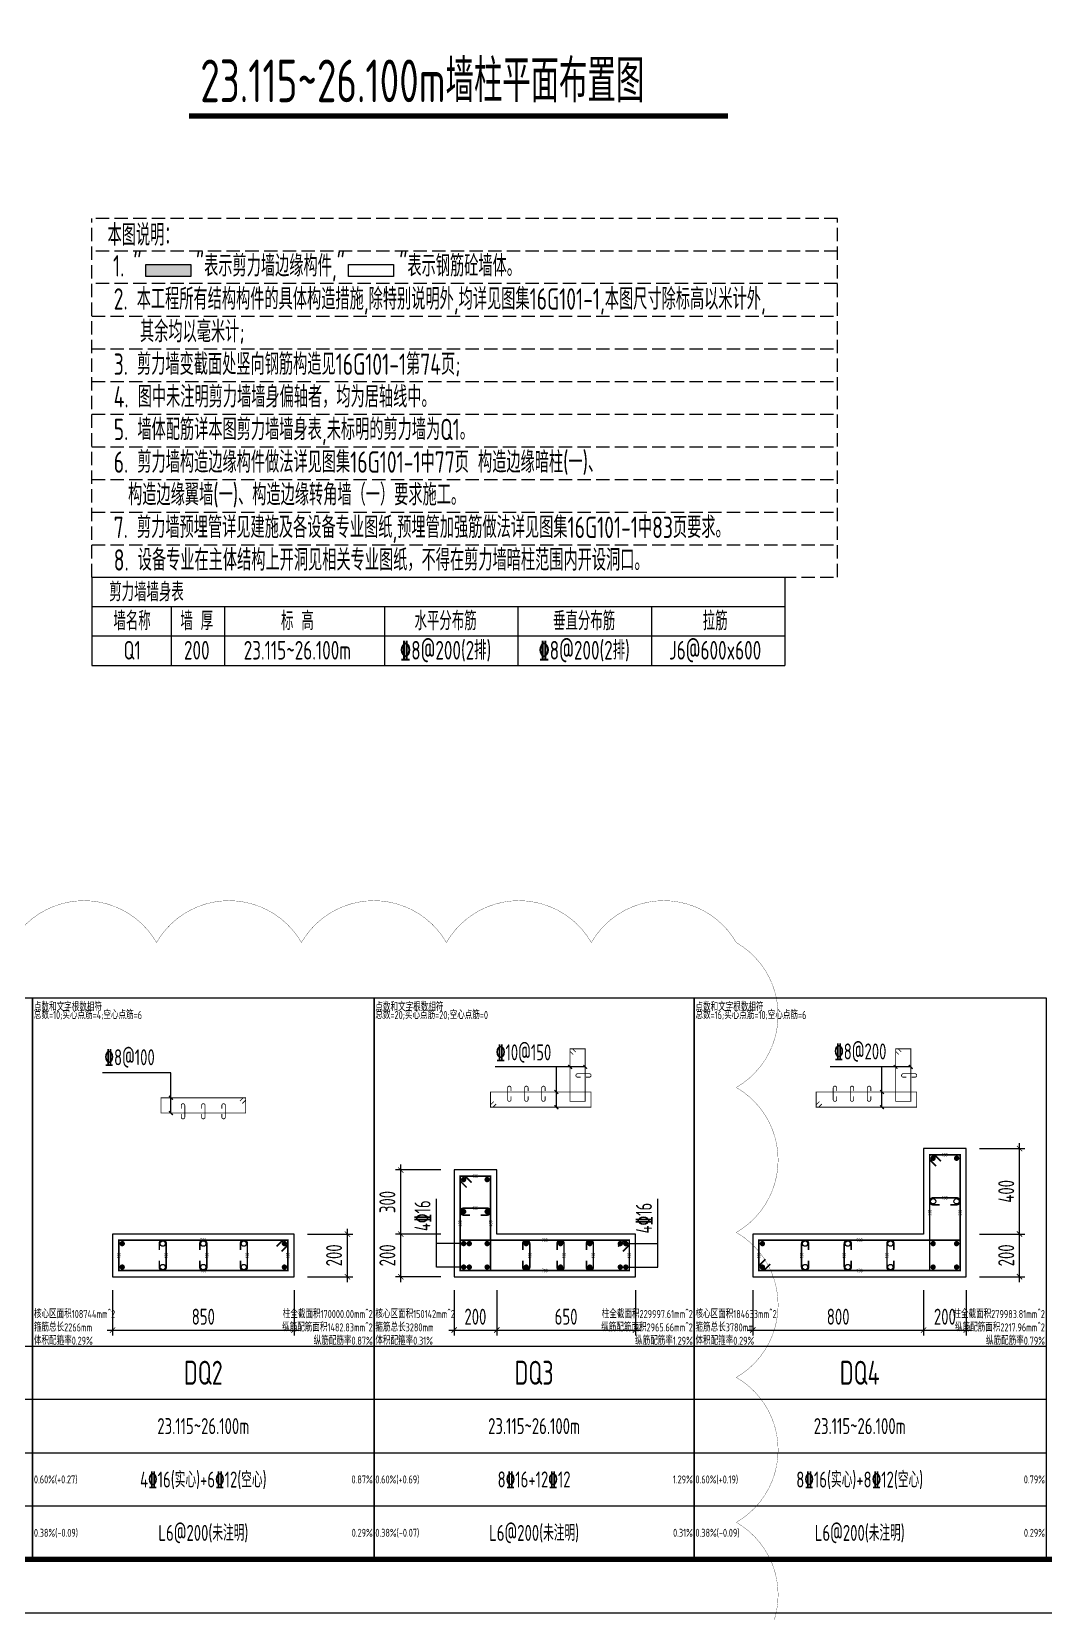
# Model space of a CAD drawing. Extents: x -1058961 to 23600, y -449123 to 2751847.
# Drawn here: x -428220 to -409218, y -288495 to -258849 of the extents above; entities that cross this region are included whole.
import ezdxf
from ezdxf.enums import TextEntityAlignment as Align

# ---------------------------------------------------------------- set-up
doc = ezdxf.new("R2010")
doc.units = 0
doc.header["$LTSCALE"] = 1000
doc.linetypes.add('DASH', pattern=[0.35, 0.25, -0.1])
doc.layers.get('0').update_dxf_attribs({"linetype": 'CONTINUOUS'})
doc.layers.get('DEFPOINTS').update_dxf_attribs({"linetype": 'CONTINUOUS'})
for name, color, linetype in [('-TK', 7, 'CONTINUOUS'), ('COLU_DE_DIM', 3, 'CONTINUOUS'), ('COLU_DE_TH', 7, 'CONTINUOUS'), ('HATCH', 8, 'CONTINUOUS'), ('LABEL', 1, 'CONTINUOUS'), ('LINK', 6, 'CONTINUOUS'), ('LINK-INDEX', 6, 'CONTINUOUS'), ('PUB_TEXT', 2, 'CONTINUOUS'), ('REIN', 6, 'CONTINUOUS'), ('S-文字', 7, 'CONTINUOUS'), ('S-表格线', 54, 'CONTINUOUS'), ('TAB', 7, 'CONTINUOUS'), ('TAB_TEXT', 7, 'CONTINUOUS'), ('TEXT25', 2, 'CONTINUOUS')]:
    doc.layers.add(name, color=color, linetype=linetype)
for name, color, linetype, plot in [('审图修改', 2, 'CONTINUOUS', False), ('箍筋长度', 3, 'CONTINUOUS', False), ('配箍校核', 34, 'CONTINUOUS', False)]:
    doc.layers.add(name, color=color, linetype=linetype, plot=plot)
doc.styles.add('BW_Rein', font='Tssdeng.shx', dxfattribs={"width": 0.7, "bigfont": 'hztxt.shx'})
doc.styles.add('TSSD_DIMENSION', font='Tssdeng.shx', dxfattribs={"width": 0.7, "bigfont": 'tssdchn.shx'})
doc.styles.add('TSSD_REIN', font='tssdeng.shx', dxfattribs={"width": 0.7, "height": 300, "bigfont": 'tssdchn.shx'})
doc.dimstyles.new('TSSD_25_100', dxfattribs={"dimtxt": 300, "dimasz": 100, "dimexe": 100, "dimexo": 250, "dimgap": 100, "dimtad": 1, "dimdec": 0, "dimlfac": 0.25, "dimzin": 0, "dimdsep": 46, "dimtxsty": 'TSSD_DIMENSION', "dimblk": 'ARCHTICK', "dimcen": 0, "dimdle": 100, "dimclrt": 7, "dimadec": 0, "dimazin": 0, "dimtfac": 1, "dimtdec": 0, "dimtix": 1, "dimtmove": 2, "dimatfit": 3, "dimldrblk": 'ARCHTICK', "dimfxl": 0, "dimtolj": 1, "dimtzin": 0, "dimarcsym": 0})

# ---------------------------------------------------------------- blocks, each defined once
blk = doc.blocks.new('*U401')
at = {"layer": 'HATCH'}
for points in [[(5140097, 756132), (5140097, 756363), (5140942, 756132)], [(5140097, 756363), (5140942, 756132), (5140942, 756363)]]:
    blk.add_solid(points, dxfattribs=at)
blk = doc.blocks.new('_ArchTick')
at = {"color": 0, "linetype": 'ByBlock', "const_width": 0.15}
blk.add_lwpolyline([(-0.5, -0.5), (0.5, 0.5)], dxfattribs=at)
blk = doc.blocks.new('*D1032')
at = {"layer": 'COLU_DE_DIM', "color": 0, "lineweight": -2}
for p, q in [((-426702, -282435), (-426702, -283285)), ((-423302, -282435), (-423302, -283285)), ((-426802, -283185), (-423202, -283185))]:
    blk.add_line(p, q, dxfattribs=at)
at = {"layer": 'DEFPOINTS', "color": 0}
for p in [(-426702, -282185), (-423302, -282185), (-423302, -283185)]:
    blk.add_point(p, dxfattribs=at)
at = {"layer": 'COLU_DE_DIM', "color": 0, "lineweight": -2, "xscale": 100, "yscale": 100, "zscale": 100, "rotation": 180}
blk.add_blockref('_ArchTick', (-426702, -283185), dxfattribs=at)
at = {"layer": 'COLU_DE_DIM', "color": 0, "lineweight": -2, "xscale": 100, "yscale": 100, "zscale": 100}
blk.add_blockref('_ArchTick', (-423302, -283185), dxfattribs=at)
at = {"layer": 'COLU_DE_DIM', "color": 7, "insert": (-425002, -282935), "char_height": 300, "attachment_point": 5, "style": 'TSSD_DIMENSION'}
blk.add_mtext('\\A1;850', dxfattribs=at)
blk = doc.blocks.new('*D1033')
at = {"layer": 'COLU_DE_DIM', "color": 0, "lineweight": -2}
for p, q in [((-422302, -282285), (-422302, -281285)), ((-423052, -281385), (-422202, -281385)), ((-423052, -282185), (-422202, -282185))]:
    blk.add_line(p, q, dxfattribs=at)
at = {"layer": 'DEFPOINTS', "color": 0}
for p in [(-423302, -281385), (-422302, -281385), (-423302, -282185)]:
    blk.add_point(p, dxfattribs=at)
at = {"layer": 'COLU_DE_DIM', "color": 0, "lineweight": -2, "xscale": 100, "yscale": 100, "zscale": 100}
for p, rotation in [((-422302, -281385), 90), ((-422302, -282185), 270)]:
    blk.add_blockref('_ArchTick', p, dxfattribs=dict(at, rotation=rotation))
at = {"layer": 'COLU_DE_DIM', "color": 7, "insert": (-422552, -281785), "char_height": 300, "attachment_point": 5, "rotation": 90, "style": 'TSSD_DIMENSION'}
blk.add_mtext('\\A1;200', dxfattribs=at)
blk = doc.blocks.new('*D1034')
at = {"layer": 'COLU_DE_DIM', "color": 0, "lineweight": -2}
for p, q in [((-420302, -282435), (-420302, -283285)), ((-419502, -282435), (-419502, -283285)), ((-420402, -283185), (-419402, -283185))]:
    blk.add_line(p, q, dxfattribs=at)
at = {"layer": 'DEFPOINTS', "color": 0}
for p in [(-420302, -282185), (-419502, -282185), (-419502, -283185)]:
    blk.add_point(p, dxfattribs=at)
at = {"layer": 'COLU_DE_DIM', "color": 0, "lineweight": -2, "xscale": 100, "yscale": 100, "zscale": 100, "rotation": 180}
blk.add_blockref('_ArchTick', (-420302, -283185), dxfattribs=at)
at = {"layer": 'COLU_DE_DIM', "color": 0, "lineweight": -2, "xscale": 100, "yscale": 100, "zscale": 100}
blk.add_blockref('_ArchTick', (-419502, -283185), dxfattribs=at)
at = {"layer": 'COLU_DE_DIM', "color": 7, "insert": (-419902, -282935), "char_height": 300, "attachment_point": 5, "style": 'TSSD_DIMENSION'}
blk.add_mtext('\\A1;200', dxfattribs=at)
blk = doc.blocks.new('*D1035')
at = {"layer": 'COLU_DE_DIM', "color": 0, "lineweight": -2}
for p, q in [((-419502, -282435), (-419502, -283285)), ((-416902, -282435), (-416902, -283285)), ((-419602, -283185), (-416802, -283185))]:
    blk.add_line(p, q, dxfattribs=at)
at = {"layer": 'DEFPOINTS', "color": 0}
for p in [(-419502, -282185), (-416902, -282185), (-416902, -283185)]:
    blk.add_point(p, dxfattribs=at)
at = {"layer": 'COLU_DE_DIM', "color": 0, "lineweight": -2, "xscale": 100, "yscale": 100, "zscale": 100, "rotation": 180}
blk.add_blockref('_ArchTick', (-419502, -283185), dxfattribs=at)
at = {"layer": 'COLU_DE_DIM', "color": 0, "lineweight": -2, "xscale": 100, "yscale": 100, "zscale": 100}
blk.add_blockref('_ArchTick', (-416902, -283185), dxfattribs=at)
at = {"layer": 'COLU_DE_DIM', "color": 7, "insert": (-418202, -282935), "char_height": 300, "attachment_point": 5, "style": 'TSSD_DIMENSION'}
blk.add_mtext('\\A1;650', dxfattribs=at)
blk = doc.blocks.new('*D1036')
at = {"layer": 'COLU_DE_DIM', "color": 0, "lineweight": -2}
for p, q in [((-421302, -282285), (-421302, -281285)), ((-420552, -281385), (-421402, -281385)), ((-420552, -282185), (-421402, -282185))]:
    blk.add_line(p, q, dxfattribs=at)
at = {"layer": 'DEFPOINTS', "color": 0}
for p in [(-421302, -281385), (-420302, -281385), (-420302, -282185)]:
    blk.add_point(p, dxfattribs=at)
at = {"layer": 'COLU_DE_DIM', "color": 0, "lineweight": -2, "xscale": 100, "yscale": 100, "zscale": 100}
for p, rotation in [((-421302, -281385), 90), ((-421302, -282185), 270)]:
    blk.add_blockref('_ArchTick', p, dxfattribs=dict(at, rotation=rotation))
at = {"layer": 'COLU_DE_DIM', "color": 7, "insert": (-421552, -281785), "char_height": 300, "attachment_point": 5, "rotation": 90, "style": 'TSSD_DIMENSION'}
blk.add_mtext('\\A1;200', dxfattribs=at)
blk = doc.blocks.new('*D1037')
at = {"layer": 'COLU_DE_DIM', "color": 0, "lineweight": -2}
for p, q in [((-421302, -281485), (-421302, -280085)), ((-420552, -280185), (-421402, -280185)), ((-420552, -281385), (-421402, -281385))]:
    blk.add_line(p, q, dxfattribs=at)
at = {"layer": 'DEFPOINTS', "color": 0}
for p in [(-421302, -280185), (-420302, -280185), (-420302, -281385)]:
    blk.add_point(p, dxfattribs=at)
at = {"layer": 'COLU_DE_DIM', "color": 0, "lineweight": -2, "xscale": 100, "yscale": 100, "zscale": 100}
for p, rotation in [((-421302, -280185), 90), ((-421302, -281385), 270)]:
    blk.add_blockref('_ArchTick', p, dxfattribs=dict(at, rotation=rotation))
at = {"layer": 'COLU_DE_DIM', "color": 7, "insert": (-421552, -280785), "char_height": 300, "attachment_point": 5, "rotation": 90, "style": 'TSSD_DIMENSION'}
blk.add_mtext('\\A1;300', dxfattribs=at)
blk = doc.blocks.new('A1')
blk.add_lwpolyline([(0, 59400), (0, 0), (84100, 0), (84100, 59400)], close=True)
at = {"const_width": 100}
blk.add_lwpolyline([(2500, 58400), (2500, 1000), (83100, 1000), (83100, 58400)], close=True, dxfattribs=at)
blk = doc.blocks.new('*D3376')
at = {"layer": 'COLU_DE_DIM', "color": 0, "lineweight": -2}
for p, q in [((-414702, -282435), (-414702, -283285)), ((-411502, -282435), (-411502, -283285)), ((-414802, -283185), (-411402, -283185))]:
    blk.add_line(p, q, dxfattribs=at)
at = {"layer": 'DEFPOINTS', "color": 0}
for p in [(-414702, -282185), (-411502, -282185), (-411502, -283185)]:
    blk.add_point(p, dxfattribs=at)
at = {"layer": 'COLU_DE_DIM', "color": 0, "lineweight": -2, "xscale": 100, "yscale": 100, "zscale": 100, "rotation": 180}
blk.add_blockref('_ArchTick', (-414702, -283185), dxfattribs=at)
at = {"layer": 'COLU_DE_DIM', "color": 0, "lineweight": -2, "xscale": 100, "yscale": 100, "zscale": 100}
blk.add_blockref('_ArchTick', (-411502, -283185), dxfattribs=at)
at = {"layer": 'COLU_DE_DIM', "color": 7, "insert": (-413102, -282935), "char_height": 300, "attachment_point": 5, "style": 'TSSD_DIMENSION'}
blk.add_mtext('\\A1;800', dxfattribs=at)
blk = doc.blocks.new('*D3377')
at = {"layer": 'COLU_DE_DIM', "color": 0, "lineweight": -2}
for p, q in [((-411502, -282435), (-411502, -283285)), ((-410702, -282435), (-410702, -283285)), ((-411602, -283185), (-410602, -283185))]:
    blk.add_line(p, q, dxfattribs=at)
at = {"layer": 'DEFPOINTS', "color": 0}
for p in [(-411502, -282185), (-410702, -282185), (-410702, -283185)]:
    blk.add_point(p, dxfattribs=at)
at = {"layer": 'COLU_DE_DIM', "color": 0, "lineweight": -2, "xscale": 100, "yscale": 100, "zscale": 100, "rotation": 180}
blk.add_blockref('_ArchTick', (-411502, -283185), dxfattribs=at)
at = {"layer": 'COLU_DE_DIM', "color": 0, "lineweight": -2, "xscale": 100, "yscale": 100, "zscale": 100}
blk.add_blockref('_ArchTick', (-410702, -283185), dxfattribs=at)
at = {"layer": 'COLU_DE_DIM', "color": 7, "insert": (-411102, -282935), "char_height": 300, "attachment_point": 5, "style": 'TSSD_DIMENSION'}
blk.add_mtext('\\A1;200', dxfattribs=at)
blk = doc.blocks.new('*D3378')
at = {"layer": 'COLU_DE_DIM', "color": 0, "lineweight": -2}
for p, q in [((-409702, -282285), (-409702, -281285)), ((-410452, -281385), (-409602, -281385)), ((-410452, -282185), (-409602, -282185))]:
    blk.add_line(p, q, dxfattribs=at)
at = {"layer": 'DEFPOINTS', "color": 0}
for p in [(-410702, -281385), (-409702, -281385), (-410702, -282185)]:
    blk.add_point(p, dxfattribs=at)
at = {"layer": 'COLU_DE_DIM', "color": 0, "lineweight": -2, "xscale": 100, "yscale": 100, "zscale": 100}
for p, rotation in [((-409702, -281385), 90), ((-409702, -282185), 270)]:
    blk.add_blockref('_ArchTick', p, dxfattribs=dict(at, rotation=rotation))
at = {"layer": 'COLU_DE_DIM', "color": 7, "insert": (-409952, -281785), "char_height": 300, "attachment_point": 5, "rotation": 90, "style": 'TSSD_DIMENSION'}
blk.add_mtext('\\A1;200', dxfattribs=at)
blk = doc.blocks.new('*D3379')
at = {"layer": 'COLU_DE_DIM', "color": 0, "lineweight": -2}
for p, q in [((-410452, -279785), (-409602, -279785)), ((-409702, -281485), (-409702, -279685)), ((-410452, -281385), (-409602, -281385))]:
    blk.add_line(p, q, dxfattribs=at)
at = {"layer": 'DEFPOINTS', "color": 0}
for p in [(-410702, -279785), (-409702, -279785), (-410702, -281385)]:
    blk.add_point(p, dxfattribs=at)
at = {"layer": 'COLU_DE_DIM', "color": 0, "lineweight": -2, "xscale": 100, "yscale": 100, "zscale": 100}
for p, rotation in [((-409702, -279785), 90), ((-409702, -281385), 270)]:
    blk.add_blockref('_ArchTick', p, dxfattribs=dict(at, rotation=rotation))
at = {"layer": 'COLU_DE_DIM', "color": 7, "insert": (-409952, -280585), "char_height": 300, "attachment_point": 5, "rotation": 90, "style": 'TSSD_DIMENSION'}
blk.add_mtext('\\A1;400', dxfattribs=at)

msp = doc.modelspace()

# ---------------------------------------------------------------- linework, layer by layer
at = {"layer": 'COLU_DE_TH'}
for points in [[(-410702.14, -282185.11), (-410702.14, -279785.43), (-411502.14, -279785.43), (-411502.14, -281385.11), (-414702.14, -281385.11), (-414702.14, -282185.11), (-410702.14, -282185.11)], [(-419502.05, -280185.11), (-420302.05, -280185.11), (-420302.05, -282185.11), (-416902.1, -282185.11), (-416902.1, -281385.11), (-419502.05, -281385.11), (-419502.05, -280185.11)], [(-426702.05, -282185.11), (-423302.05, -282185.11), (-423302.05, -281385.11), (-426702.05, -281385.11), (-426702.05, -282185.11)]]:
    msp.add_lwpolyline(points, close=True, dxfattribs=at)
at = {"layer": 'LABEL'}
for p, q in [((-425609.18, -278362.17), (-426891.47, -278362.17)), ((-417843.79, -278253.39), (-419529.47, -278253.39)), ((-411739.96, -278253.39), (-413252.46, -278253.39)), ((-420632.17, -282005.11), (-420632.17, -280725.11)), ((-416482.1, -282005.11), (-416482.1, -280725.11)), ((-420016.73, -281565.11), (-420632.17, -281565.11)), ((-417186.15, -281565.11), (-416482.1, -281565.11)), ((-420016.73, -282005.11), (-420632.17, -282005.11)), ((-417186.15, -282005.11), (-416482.1, -282005.11))]:
    msp.add_line(p, q, dxfattribs=at)
for points in [[(-425609.18, -279117.61), (-425609.18, -278362.17)], [(-418384.79, -279008.83), (-418384.79, -278253.39)], [(-412280.96, -279008.83), (-412280.96, -278253.39)]]:
    msp.add_lwpolyline(points, dxfattribs=at)
at = {"layer": 'LABEL', "const_width": 25}
for points in [[(-418093.42, -278288.74), (-418164.17, -278218.03)], [(-417808.42, -278288.74), (-417879.17, -278218.03)], [(-411989.59, -278288.74), (-412060.34, -278218.03)], [(-411704.59, -278288.74), (-411775.34, -278218.03)], [(-425573.81, -278867.96), (-425644.56, -278797.25)], [(-418349.42, -278759.18), (-418420.17, -278688.47)], [(-418349.42, -279044.18), (-418420.17, -278973.47)], [(-412245.59, -278759.18), (-412316.34, -278688.47)], [(-412245.59, -279044.18), (-412316.34, -278973.47)], [(-425573.81, -279152.96), (-425644.56, -279082.25)]]:
    msp.add_lwpolyline(points, dxfattribs=at)
at = {"layer": 'LINK', "const_width": 30}
for points in [[(-411267.14, -280112.35), (-411387.14, -279992.35), (-411387.14, -279900.43), (-410817.14, -279900.43), (-410817.14, -282070.11), (-411387.14, -282070.11), (-411387.14, -279900.43), (-411295.22, -279900.43), (-411175.22, -280020.43)], [(-420067.05, -280512.03), (-420187.05, -280392.03), (-420187.05, -280300.11), (-419617.05, -280300.11), (-419617.05, -282070.11), (-420187.05, -282070.11), (-420187.05, -280300.11), (-420095.12, -280300.11), (-419975.12, -280420.11)], [(-423628.97, -281620.11), (-423508.97, -281500.11), (-423417.05, -281500.11), (-423417.05, -282070.11), (-426587.05, -282070.11), (-426587.05, -281500.11), (-423417.05, -281500.11), (-423417.05, -281592.03), (-423537.05, -281712.03)], [(-417229.02, -281620.11), (-417109.02, -281500.11), (-417017.1, -281500.11), (-417017.1, -282070.11), (-420187.05, -282070.11), (-420187.05, -281500.11), (-417017.1, -281500.11), (-417017.1, -281592.03), (-417137.1, -281712.03)], [(-414375.22, -281950.11), (-414495.22, -282070.11), (-414587.14, -282070.11), (-414587.14, -281500.11), (-410817.14, -281500.11), (-410817.14, -282070.11), (-414587.14, -282070.11), (-414587.14, -281978.18), (-414467.14, -281858.18)]]:
    msp.add_lwpolyline(points, dxfattribs=at)
for points in [[(-411002.14, -280837.05), (-410882.14, -280837.05, 1), (-410882.14, -280707.05), (-411322.14, -280707.05, 1), (-411322.14, -280837.05), (-411202.14, -280837.05)], [(-419802.05, -281030.11), (-419682.05, -281030.11, 1), (-419682.05, -280900.11), (-420122.05, -280900.11, 1), (-420122.05, -281030.11), (-420002.05, -281030.11)], [(-425827.05, -281885.11), (-425827.05, -282005.11, 1), (-425697.05, -282005.11), (-425697.05, -281565.11, 1), (-425827.05, -281565.11), (-425827.05, -281685.11)], [(-425067.05, -281885.11), (-425067.05, -282005.11, 1), (-424937.05, -282005.11), (-424937.05, -281565.11, 1), (-425067.05, -281565.11), (-425067.05, -281685.11)], [(-424307.05, -281885.11), (-424307.05, -282005.11, 1), (-424177.05, -282005.11), (-424177.05, -281565.11, 1), (-424307.05, -281565.11), (-424307.05, -281685.11)], [(-419013.73, -281885.11), (-419013.73, -282005.11, 1), (-418883.73, -282005.11), (-418883.73, -281565.11, 1), (-419013.73, -281565.11), (-419013.73, -281685.11)], [(-418370.79, -281885.11), (-418370.79, -282005.11, 1), (-418240.79, -282005.11), (-418240.79, -281565.11, 1), (-418370.79, -281565.11), (-418370.79, -281685.11)], [(-417821.56, -281885.11), (-417821.56, -282005.11, 1), (-417691.56, -282005.11), (-417691.56, -281565.11, 1), (-417821.56, -281565.11), (-417821.56, -281685.11)], [(-413657.14, -281685.11), (-413657.14, -281565.11, 1), (-413787.14, -281565.11), (-413787.14, -282005.11, 1), (-413657.14, -282005.11), (-413657.14, -281885.11)], [(-412857.15, -281685.11), (-412857.15, -281565.11, 1), (-412987.15, -281565.11), (-412987.15, -282005.11, 1), (-412857.15, -282005.11), (-412857.15, -281885.11)], [(-412057.15, -281685.11), (-412057.15, -281565.11, 1), (-412187.15, -281565.11), (-412187.15, -282005.11, 1), (-412057.15, -282005.11), (-412057.15, -281885.11)]]:
    msp.add_lwpolyline(points, format="xyb", dxfattribs=at)
at = {"layer": 'LINK-INDEX', "const_width": 15}
for points in [[(-418068.79, -278019.95), (-418128.79, -277959.95), (-418128.79, -277913.99), (-417843.79, -277913.99), (-417843.79, -278898.83), (-418128.79, -278898.83), (-418128.79, -277913.99), (-418082.83, -277913.99), (-418022.83, -277973.99)], [(-411964.96, -278019.95), (-412024.96, -277959.95), (-412024.96, -277913.99), (-411739.96, -277913.99), (-411739.96, -278898.83), (-412024.96, -278898.83), (-412024.96, -277913.99), (-411979, -277913.99), (-411919, -277973.99)], [(-424315.51, -278892.61), (-424255.51, -278832.61), (-424209.55, -278832.61), (-424209.55, -279117.61), (-425794.55, -279117.61), (-425794.55, -278832.61), (-424209.55, -278832.61), (-424209.55, -278878.57), (-424269.55, -278938.57)], [(-419512.83, -278948.83), (-419572.83, -279008.83), (-419618.79, -279008.83), (-419618.79, -278723.83), (-417733.79, -278723.83), (-417733.79, -279008.83), (-419618.79, -279008.83), (-419618.79, -278962.86), (-419558.79, -278902.86)], [(-413409, -278948.83), (-413469, -279008.83), (-413514.96, -279008.83), (-413514.96, -278723.83), (-411629.96, -278723.83), (-411629.96, -279008.83), (-413514.96, -279008.83), (-413514.96, -278962.86), (-413454.96, -278902.86)]]:
    msp.add_lwpolyline(points, dxfattribs=at)
for points in [[(-417826.29, -278445.55), (-417766.29, -278445.55, 1), (-417766.29, -278380.55), (-417986.29, -278380.55, 1), (-417986.29, -278445.55), (-417926.29, -278445.55)], [(-411722.46, -278445.55), (-411662.46, -278445.55, 1), (-411662.46, -278380.55), (-411882.46, -278380.55, 1), (-411882.46, -278445.55), (-411822.46, -278445.55)], [(-419233.79, -278706.33), (-419233.79, -278646.33, 1), (-419298.79, -278646.33), (-419298.79, -278866.33, 1), (-419233.79, -278866.33), (-419233.79, -278806.33)], [(-418913.79, -278706.33), (-418913.79, -278646.33, 1), (-418978.79, -278646.33), (-418978.79, -278866.33, 1), (-418913.79, -278866.33), (-418913.79, -278806.33)], [(-418593.79, -278706.33), (-418593.79, -278646.33, 1), (-418658.79, -278646.33), (-418658.79, -278866.33, 1), (-418593.79, -278866.33), (-418593.79, -278806.33)], [(-413129.96, -278706.33), (-413129.96, -278646.33, 1), (-413194.96, -278646.33), (-413194.96, -278866.33, 1), (-413129.96, -278866.33), (-413129.96, -278806.33)], [(-412809.96, -278706.33), (-412809.96, -278646.33, 1), (-412874.96, -278646.33), (-412874.96, -278866.33, 1), (-412809.96, -278866.33), (-412809.96, -278806.33)], [(-412489.96, -278706.33), (-412489.96, -278646.33, 1), (-412554.96, -278646.33), (-412554.96, -278866.33, 1), (-412489.96, -278866.33), (-412489.96, -278806.33)], [(-425414.55, -279135.11), (-425414.55, -279195.11, 1), (-425349.55, -279195.11), (-425349.55, -278975.11, 1), (-425414.55, -278975.11), (-425414.55, -279035.11)], [(-425034.55, -279135.11), (-425034.55, -279195.11, 1), (-424969.55, -279195.11), (-424969.55, -278975.11, 1), (-425034.55, -278975.11), (-425034.55, -279035.11)], [(-424654.55, -279135.11), (-424654.55, -279195.11, 1), (-424589.55, -279195.11), (-424589.55, -278975.11, 1), (-424654.55, -278975.11), (-424654.55, -279035.11)]]:
    msp.add_lwpolyline(points, format="xyb", dxfattribs=at)
at = {"layer": 'PUB_TEXT', "color": 7, "const_width": 100}
msp.add_lwpolyline([(-425268.32, -260431.46), (-415169.94, -260431.46)], dxfattribs=at)
at = {"layer": 'REIN', "const_width": 50}
for points in [[(-411347.14, -279965.43, 1), (-411297.14, -279965.43, 1), (-411347.14, -279965.43)], [(-410907.14, -279965.43, 1), (-410857.14, -279965.43, 1), (-410907.14, -279965.43)], [(-420147.05, -280365.11, 1), (-420097.05, -280365.11, 1), (-420147.05, -280365.11)], [(-419707.05, -280365.11, 1), (-419657.05, -280365.11, 1), (-419707.05, -280365.11)], [(-420147.05, -280965.11, 1), (-420097.05, -280965.11, 1), (-420147.05, -280965.11)], [(-419707.05, -280965.11, 1), (-419657.05, -280965.11, 1), (-419707.05, -280965.11)], [(-426547.05, -281565.11, 1), (-426497.05, -281565.11, 1), (-426547.05, -281565.11)], [(-423507.05, -281565.11, 1), (-423457.05, -281565.11, 1), (-423507.05, -281565.11)], [(-420147.05, -281565.11, 1), (-420097.05, -281565.11, 1), (-420147.05, -281565.11)], [(-420041.73, -281565.11, 1), (-419991.73, -281565.11, 1), (-420041.73, -281565.11)], [(-419707.05, -281565.11, 1), (-419657.05, -281565.11, 1), (-419707.05, -281565.11)], [(-418973.73, -281565.11, 1), (-418923.73, -281565.11, 1), (-418973.73, -281565.11)], [(-418330.79, -281565.11, 1), (-418280.79, -281565.11, 1), (-418330.79, -281565.11)], [(-417781.56, -281565.11, 1), (-417731.56, -281565.11, 1), (-417781.56, -281565.11)], [(-417211.15, -281565.11, 1), (-417161.15, -281565.11, 1), (-417211.15, -281565.11)], [(-417107.1, -281565.11, 1), (-417057.1, -281565.11, 1), (-417107.1, -281565.11)], [(-414547.14, -281565.11, 1), (-414497.14, -281565.11, 1), (-414547.14, -281565.11)], [(-411347.14, -281565.11, 1), (-411297.14, -281565.11, 1), (-411347.14, -281565.11)], [(-410907.14, -281565.11, 1), (-410857.14, -281565.11, 1), (-410907.14, -281565.11)], [(-426547.05, -282005.11, 1), (-426497.05, -282005.11, 1), (-426547.05, -282005.11)], [(-423507.05, -282005.11, 1), (-423457.05, -282005.11, 1), (-423507.05, -282005.11)], [(-420147.05, -282005.11, 1), (-420097.05, -282005.11, 1), (-420147.05, -282005.11)], [(-420041.73, -282005.11, 1), (-419991.73, -282005.11, 1), (-420041.73, -282005.11)], [(-419707.05, -282005.11, 1), (-419657.05, -282005.11, 1), (-419707.05, -282005.11)], [(-418973.73, -282005.11, 1), (-418923.73, -282005.11, 1), (-418973.73, -282005.11)], [(-418330.79, -282005.11, 1), (-418280.79, -282005.11, 1), (-418330.79, -282005.11)], [(-417781.56, -282005.11, 1), (-417731.56, -282005.11, 1), (-417781.56, -282005.11)], [(-417211.15, -282005.11, 1), (-417161.15, -282005.11, 1), (-417211.15, -282005.11)], [(-417107.1, -282005.11, 1), (-417057.1, -282005.11, 1), (-417107.1, -282005.11)], [(-414547.14, -282005.11, 1), (-414497.14, -282005.11, 1), (-414547.14, -282005.11)], [(-411347.14, -282005.11, 1), (-411297.14, -282005.11, 1), (-411347.14, -282005.11)], [(-410907.14, -282005.11, 1), (-410857.14, -282005.11, 1), (-410907.14, -282005.11)]]:
    msp.add_lwpolyline(points, format="xyb", close=True, dxfattribs=at)
at = {"layer": 'REIN'}
for centre in [(-411322.14, -280772.05), (-410882.14, -280772.05), (-425762.05, -281565.11), (-425002.05, -281565.11), (-424242.05, -281565.11), (-413722.14, -281565.11), (-412922.15, -281565.11), (-412122.15, -281565.11), (-425762.05, -282005.11), (-425002.05, -282005.11), (-424242.05, -282005.11), (-413722.14, -282005.11), (-412922.15, -282005.11), (-412122.15, -282005.11)]:
    msp.add_circle(centre, 50, dxfattribs=at)
at = {"layer": 'S-文字'}
for points in [[(-426080.14, -263210.57), (-425235.34, -263210.57), (-425235.34, -263441.3), (-426080.14, -263441.3)], [(-422283.67, -263210.57), (-421438.87, -263210.57), (-421438.87, -263441.3), (-422283.67, -263441.3)]]:
    msp.add_lwpolyline(points, close=True, dxfattribs=at)
at = {"layer": 'S-表格线', "linetype": 'DASH'}
for p, q in [((-427089.61, -269076.41), (-427089.61, -262349.64)), ((-413114.5, -262349.64), (-427089.61, -262349.64)), ((-413114.5, -269076.41), (-413114.5, -262349.64)), ((-413114.5, -262961.17), (-427089.61, -262961.17)), ((-413114.5, -263572.69), (-427089.61, -263572.69)), ((-427089.61, -264184.22), (-413114.5, -264184.22)), ((-427089.61, -264795.74), (-413114.5, -264795.74)), ((-427089.61, -265407.26), (-413114.5, -265407.26)), ((-427089.61, -266018.79), (-413114.5, -266018.79)), ((-427089.61, -266630.31), (-413114.5, -266630.31)), ((-427089.61, -267241.84), (-413114.5, -267241.84)), ((-427089.61, -267853.36), (-413114.5, -267853.36)), ((-427089.61, -268464.88), (-413114.5, -268464.88)), ((-427089.61, -269076.41), (-413114.5, -269076.41))]:
    msp.add_line(p, q, dxfattribs=at)
at = {"layer": 'S-表格线'}
for p, q in [((-427089.61, -269076.41), (-427089.61, -270726.41)), ((-427089.61, -269076.41), (-414103.86, -269076.41)), ((-414103.86, -269076.41), (-414103.86, -270726.41)), ((-427089.61, -269626.41), (-414103.86, -269626.41)), ((-425603.86, -269626.41), (-425603.86, -270726.41)), ((-424603.86, -269626.41), (-424603.86, -270726.41)), ((-421603.86, -269626.41), (-421603.86, -270726.41)), ((-419103.86, -269626.41), (-419103.86, -270726.41)), ((-416603.86, -269626.41), (-416603.86, -270726.41)), ((-427089.61, -270176.41), (-414103.86, -270176.41)), ((-427089.61, -270726.41), (-414103.86, -270726.41))]:
    msp.add_line(p, q, dxfattribs=at)
at = {"layer": 'TAB'}
for points in [[(-435202.05, -276955.56), (-428202.05, -276955.56), (-428202.05, -287485.11), (-435202.05, -287485.11), (-435202.05, -276955.56), (-435202.05, -283485.11), (-428202.05, -283485.11), (-428202.05, -284485.11), (-435202.05, -284485.11), (-435202.05, -285485.11), (-428202.05, -285485.11), (-428202.05, -286485.11), (-435202.05, -286485.11)], [(-428202.05, -276955.56), (-421802.05, -276955.56), (-421802.05, -287485.11), (-428202.05, -287485.11), (-428202.05, -276955.56), (-428202.05, -283485.11), (-421802.05, -283485.11), (-421802.05, -284485.11), (-428202.05, -284485.11), (-428202.05, -285485.11), (-421802.05, -285485.11), (-421802.05, -286485.11), (-428202.05, -286485.11)], [(-421802.05, -276955.56), (-415802.1, -276955.56), (-415802.1, -287485.11), (-421802.05, -287485.11), (-421802.05, -276955.56), (-421802.05, -283485.11), (-415802.1, -283485.11), (-415802.1, -284485.11), (-421802.05, -284485.11), (-421802.05, -285485.11), (-415802.1, -285485.11), (-415802.1, -286485.11), (-421802.05, -286485.11)], [(-415802.1, -276955.56), (-409202.14, -276955.56), (-409202.14, -287485.11), (-415802.1, -287485.11), (-415802.1, -276955.56), (-415802.1, -283485.11), (-409202.14, -283485.11), (-409202.14, -284485.11), (-415802.1, -284485.11), (-415802.1, -285485.11), (-409202.14, -285485.11), (-409202.14, -286485.11), (-415802.1, -286485.11)]]:
    msp.add_lwpolyline(points, dxfattribs=at)
at = {"layer": '审图修改', "color": 2, "const_width": 5}
msp.add_lwpolyline([(-428596.15, -275921.75, -0.57735027), (-425879.28, -275921.75, -0.57735027), (-423162.4, -275921.75, -0.57735027), (-420445.53, -275921.75, -0.57735027), (-417728.65, -275921.75, -0.57735027), (-415011.78, -275921.75, -0.57735027), (-415011.78, -278638.62, -0.57735027), (-415011.78, -281355.49, -0.57735027), (-415011.78, -284072.37, -0.57735027), (-415011.78, -286789.24, -0.57735027), (-415011.78, -289506.12, -0.57735027), (-417728.65, -289506.12, -0.57735027), (-420445.53, -289506.12, -0.57735027), (-423162.4, -289506.12, -0.57735027), (-425879.28, -289506.12, -0.57735027), (-428596.15, -289506.12, -0.57735027), (-428596.15, -286789.24, -0.57735027), (-428596.15, -284072.37, -0.57735027), (-428596.15, -281355.49, -0.57735027), (-428596.15, -278638.62, -0.57735027), (-428596.15, -275921.75, -0.57735027), (-428596.15, -275921.75, -0.57735027)], format="xyb", dxfattribs=at)

# ---------------------------------------------------------------- block references
at = {"layer": '-TK'}
msp.add_blockref('A1', (-459602.31, -288485.11), dxfattribs=at)
at = {"layer": 'HATCH'}
msp.add_blockref('*U401', (-5566176.95, -1019573.35), dxfattribs=at)

# ---------------------------------------------------------------- texts
at = {"layer": 'PUB_TEXT', "color": 7, "style": 'TSSD_REIN', "width": 0.7}
msp.add_text('23.115~26.100m墙柱平面布置图', height=800, dxfattribs=at).set_placement((-425058.74, -260171.46))
at = {"layer": 'S-文字', "style": 'TSSD_REIN', "width": 0.7}
for s, height, p in [('本图说明：', 400, (-426796.73, -262859.81)), ('1. "      "表示剪力墙边缘构件,"      "表示钢筋砼墙体。', 400, (-426695, -263438.77)), ('2. 本工程所有结构构件的具体构造措施,除特别说明外,均详见图集16G101-1,本图尺寸除标高以米计外,', 400, (-426681.48, -264059.08)), ('其余均以毫米计;', 400, (-426188.88, -264670.6)), ('3. 剪力墙变截面处竖向钢筋构造见16G101-1第74页;', 400, (-426681.48, -265282.12)), ('4. 图中未注明剪力墙墙身偏轴者，均为居轴线中。', 400, (-426681.48, -265893.65)), ('6. 剪力墙构造边缘构件做法详见图集16G101-1中77页 构造边缘暗柱(一)、', 400, (-426681.48, -267116.7)), ('构造边缘翼墙(一)、构造边缘转角墙（一）要求施工。', 400, (-426412.24, -267728.22)), ('7. 剪力墙预埋管详见建施及各设备专业图纸,预埋管加强筋做法详见图集16G101-1中83页要求。', 400, (-426681.48, -268339.74)), ('8. 设备专业在主体结构上开洞见相关专业图纸，不得在剪力墙暗柱范围内开设洞口。', 400, (-426681.48, -268951.27)), ('剪力墙墙身表', 350, (-426765.86, -269526.41))]:
    msp.add_text(s, height=height, dxfattribs=at).set_placement(p)
at = {"layer": 'S-文字', "color": 3, "style": 'TSSD_REIN', "width": 0.7}
msp.add_text('5. 墙体配筋详本图剪力墙墙身表,未标明的剪力墙为Q1。', height=400, dxfattribs=at).set_placement((-426681.48, -266505.17))
at = {"layer": 'S-文字', "style": 'TSSD_REIN', "width": 0.7}
for s, p in [('墙名称', (-426337.29, -270068.55)), ('墙 厚', (-425124.61, -270068.55)), ('标 高', (-423239.22, -270068.55)), ('水平分布筋', (-420460.76, -270068.55)), ('垂直分布筋', (-417863.7, -270068.55)), ('拉筋', (-415407.51, -270068.55)), ('Q1', (-426337.29, -270618.55)), ('200', (-425124.61, -270618.55)), ('23.115~26.100m', (-423239.22, -270618.55)), ('%%1328@200(2排)', (-420460.76, -270618.55)), ('%%1328@200(2排)', (-417863.7, -270618.55)), ('J6@600x600', (-415407.51, -270618.55))]:
    msp.add_text(s, height=350, dxfattribs=at).set_placement(p, align=Align.CENTER)
at = {"layer": 'TAB_TEXT', "style": 'TSSD_REIN', "width": 0.7}
for s, height, p in [('DQ2', 450, (-425002.05, -283985.11)), ('DQ3', 450, (-418802.07, -283985.11)), ('DQ4', 450, (-412698.24, -283985.11)), ('23.115~26.100m', 300, (-425002.05, -284985.11)), ('23.115~26.100m', 300, (-418802.07, -284985.11)), ('23.115~26.100m', 300, (-412698.24, -284985.11)), ('L6@200(未注明)', 300, (-425002.05, -286985.11)), ('L6@200(未注明)', 300, (-418802.07, -286985.11)), ('L6@200(未注明)', 300, (-412698.24, -286985.11))]:
    msp.add_text(s, height=height, dxfattribs=at).set_placement(p, align=Align.MIDDLE)
at = {"layer": 'TAB_TEXT', "color": 1, "style": 'TSSD_REIN', "width": 0.7}
for s, p in [('4%%13216(实心)+6%%13212(空心)', (-425002.05, -285985.11)), ('8%%13216+12%%13212', (-418802.07, -285985.11)), ('8%%13216(实心)+8%%13212(空心)', (-412698.24, -285985.11))]:
    msp.add_text(s, height=300, dxfattribs=at).set_placement(p, align=Align.MIDDLE)
at = {"layer": 'TEXT25', "color": 1, "style": 'TSSD_REIN', "width": 0.7}
for s, p in [('%%13210@150', (-419518.35, -278220.69)), ('%%1328@100', (-426856.06, -278312.17))]:
    msp.add_text(s, height=300, dxfattribs=at).set_placement(p, align=Align.BOTTOM_LEFT)
at = {"layer": 'TEXT25', "style": 'TSSD_REIN', "width": 0.7}
msp.add_text('%%1328@200', height=300, dxfattribs=at).set_placement((-413177.85, -278203.39), align=Align.BOTTOM_LEFT)
at = {"layer": 'TEXT25', "color": 1, "style": 'TSSD_REIN', "width": 0.7}
for p in [(-420653.29, -281330.06), (-416503.21, -281375.08)]:
    msp.add_text('4%%13216', height=300, rotation=89.999998, dxfattribs=at).set_placement(p, align=Align.BOTTOM_LEFT)
at = {"layer": '箍筋长度', "style": 'BW_Rein', "width": 0.7}
for s, rotation, p in [('138', 360, (-411102.14, -279900.43)), ('538', 90, (-411387.14, -280985.27)), ('538', 90, (-410817.14, -280985.27)), ('438', 90, (-420187.05, -281185.11)), ('438', 90, (-419617.05, -281185.11)), ('138', 90, (-426587.05, -281785.11)), ('138', 90, (-425697.05, -281785.11)), ('138', 90, (-424937.05, -281785.11)), ('138', 90, (-424177.05, -281785.11)), ('138', 90, (-423417.05, -281785.11)), ('138', 90, (-418883.73, -281785.11)), ('138', 90, (-418240.79, -281785.11)), ('138', 90, (-417691.56, -281785.11)), ('138', 90, (-417017.1, -281785.11)), ('138', 90, (-414587.14, -281785.11)), ('138', 90.000004, (-413787.14, -281785.11)), ('138', 90.000002, (-412987.15, -281785.11)), ('138', 90, (-412187.15, -281785.11)), ('938', 360, (-412702.14, -282070.11))]:
    msp.add_text(s, height=65, rotation=rotation, dxfattribs=at).set_placement(p, align=Align.MIDDLE_CENTER)
for s, p in [('138', (-419902.05, -280300.11)), ('138', (-411102.14, -280707.05)), ('138', (-419902.05, -280900.11)), ('788', (-425002.05, -281500.11)), ('788', (-418602.07, -281500.11)), ('938', (-412702.14, -281500.11)), ('788', (-425002.05, -282070.11)), ('788', (-418602.07, -282070.11))]:
    msp.add_text(s, height=65, dxfattribs=at).set_placement(p, align=Align.MIDDLE_CENTER)
at = {"layer": '配箍校核', "style": 'BW_Rein', "width": 0.7}
for s, p in [('点数和文字根数相符', (-428177.05, -277205.56)), ('总数=10;实心点筋=4;空心点筋=6', (-428177.05, -277355.56)), ('点数和文字根数相符', (-421777.05, -277205.56)), ('总数=20;实心点筋=20;空心点筋=0', (-421777.05, -277355.56)), ('点数和文字根数相符', (-415777.1, -277205.56)), ('总数=16;实心点筋=10;空心点筋=6', (-415777.1, -277355.56)), ('核心区面积108744mm^ 2', (-428177.05, -282960.11)), ('核心区面积150142mm^ 2', (-421777.05, -282960.11)), ('核心区面积184633mm^ 2', (-415777.1, -282960.11)), ('箍筋总长2266mm', (-428177.05, -283210.11)), ('箍筋总长3280mm', (-421777.05, -283210.11)), ('箍筋总长3780mm', (-415777.1, -283210.11)), ('体积配箍率0.29%', (-428177.05, -283460.11)), ('体积配箍率0.31%', (-421777.05, -283460.11)), ('体积配箍率0.29%', (-415777.1, -283460.11))]:
    msp.add_text(s, height=150, dxfattribs=at).set_placement(p)
for s, p in [('柱全截面积170000.00mm^ 2', (-421827.05, -282960.11)), ('柱全截面积229997.61mm^ 2', (-415827.1, -282960.11)), ('柱全截面积279983.81mm^ 2', (-409227.14, -282960.11)), ('纵筋配筋面积1482.83mm^ 2', (-421827.05, -283210.11)), ('纵筋配筋面积2965.66mm^ 2', (-415827.1, -283210.11)), ('纵筋配筋面积2217.96mm^ 2', (-409227.14, -283210.11)), ('纵筋配筋率0.87%', (-421827.05, -283460.11)), ('纵筋配筋率1.29%', (-415827.1, -283460.11)), ('纵筋配筋率0.79%', (-409227.14, -283460.11))]:
    msp.add_text(s, height=150, dxfattribs=at).set_placement(p, align=Align.RIGHT)
for s, p in [('0.60%(+0.27)', (-428177.05, -285985.11)), ('0.60%(+0.69)', (-421777.05, -285985.11)), ('0.60%(+0.19)', (-415777.1, -285985.11))]:
    msp.add_text(s, height=150, dxfattribs=at).set_placement(p, align=Align.MIDDLE_LEFT)
for s, p in [('0.87%', (-421827.05, -285985.11)), ('1.29%', (-415827.1, -285985.11)), ('0.79%', (-409227.14, -285985.11))]:
    msp.add_text(s, height=150, dxfattribs=at).set_placement(p, align=Align.MIDDLE_RIGHT)
at = {"layer": '配箍校核', "color": 1, "style": 'BW_Rein', "width": 0.7}
for s, p in [('0.38%(-0.09)', (-428177.05, -286985.11)), ('0.38%(-0.07)', (-421777.05, -286985.11)), ('0.38%(-0.09)', (-415777.1, -286985.11))]:
    msp.add_text(s, height=150, dxfattribs=at).set_placement(p, align=Align.MIDDLE_LEFT)
for s, p in [('0.29%', (-421827.05, -286985.11)), ('0.31%', (-415827.1, -286985.11)), ('0.29%', (-409227.14, -286985.11))]:
    msp.add_text(s, height=150, dxfattribs=at).set_placement(p, align=Align.MIDDLE_RIGHT)

# ---------------------------------------------------------------- dimensions: what is measured, and where the dimension line sits
at = {"layer": 'COLU_DE_DIM'}
for base, p1, p2, picture, middle in [((-409702.14, -279785.43), (-410702.14, -281385.11), (-410702.14, -279785.43), '*D3379', (-409952.14, -280585.27)), ((-421302.05, -280185.11), (-420302.05, -281385.11), (-420302.05, -280185.11), '*D1037', (-421552.05, -280785.11)), ((-422302.05, -281385.11), (-423302.05, -282185.11), (-423302.05, -281385.11), '*D1033', (-422552.05, -281785.11)), ((-421302.05, -281385.11), (-420302.05, -282185.11), (-420302.05, -281385.11), '*D1036', (-421552.05, -281785.11)), ((-409702.14, -281385.11), (-410702.14, -282185.11), (-410702.14, -281385.11), '*D3378', (-409952.14, -281785.11))]:
    dim = msp.add_linear_dim(base=base, p1=p1, p2=p2, angle=90, dimstyle='TSSD_25_100', dxfattribs=at)
    dim.commit()
    dim.dimension.update_dxf_attribs({"geometry": picture, "text_midpoint": middle})
for base, p1, p2, picture, middle in [((-423302.05, -283185.11), (-426702.05, -282185.11), (-423302.05, -282185.11), '*D1032', (-425002.05, -282935.11)), ((-419502.05, -283185.11), (-420302.05, -282185.11), (-419502.05, -282185.11), '*D1034', (-419902.05, -282935.11)), ((-416902.1, -283185.11), (-419502.05, -282185.11), (-416902.1, -282185.11), '*D1035', (-418202.07, -282935.11)), ((-411502.14, -283185.11), (-414702.14, -282185.11), (-411502.14, -282185.11), '*D3376', (-413102.14, -282935.11)), ((-410702.14, -283185.11), (-411502.14, -282185.11), (-410702.14, -282185.11), '*D3377', (-411102.14, -282935.11))]:
    dim = msp.add_linear_dim(base=base, p1=p1, p2=p2, dimstyle='TSSD_25_100', dxfattribs=at)
    dim.commit()
    dim.dimension.update_dxf_attribs({"geometry": picture, "text_midpoint": middle})

doc.saveas('drawing.dxf')
